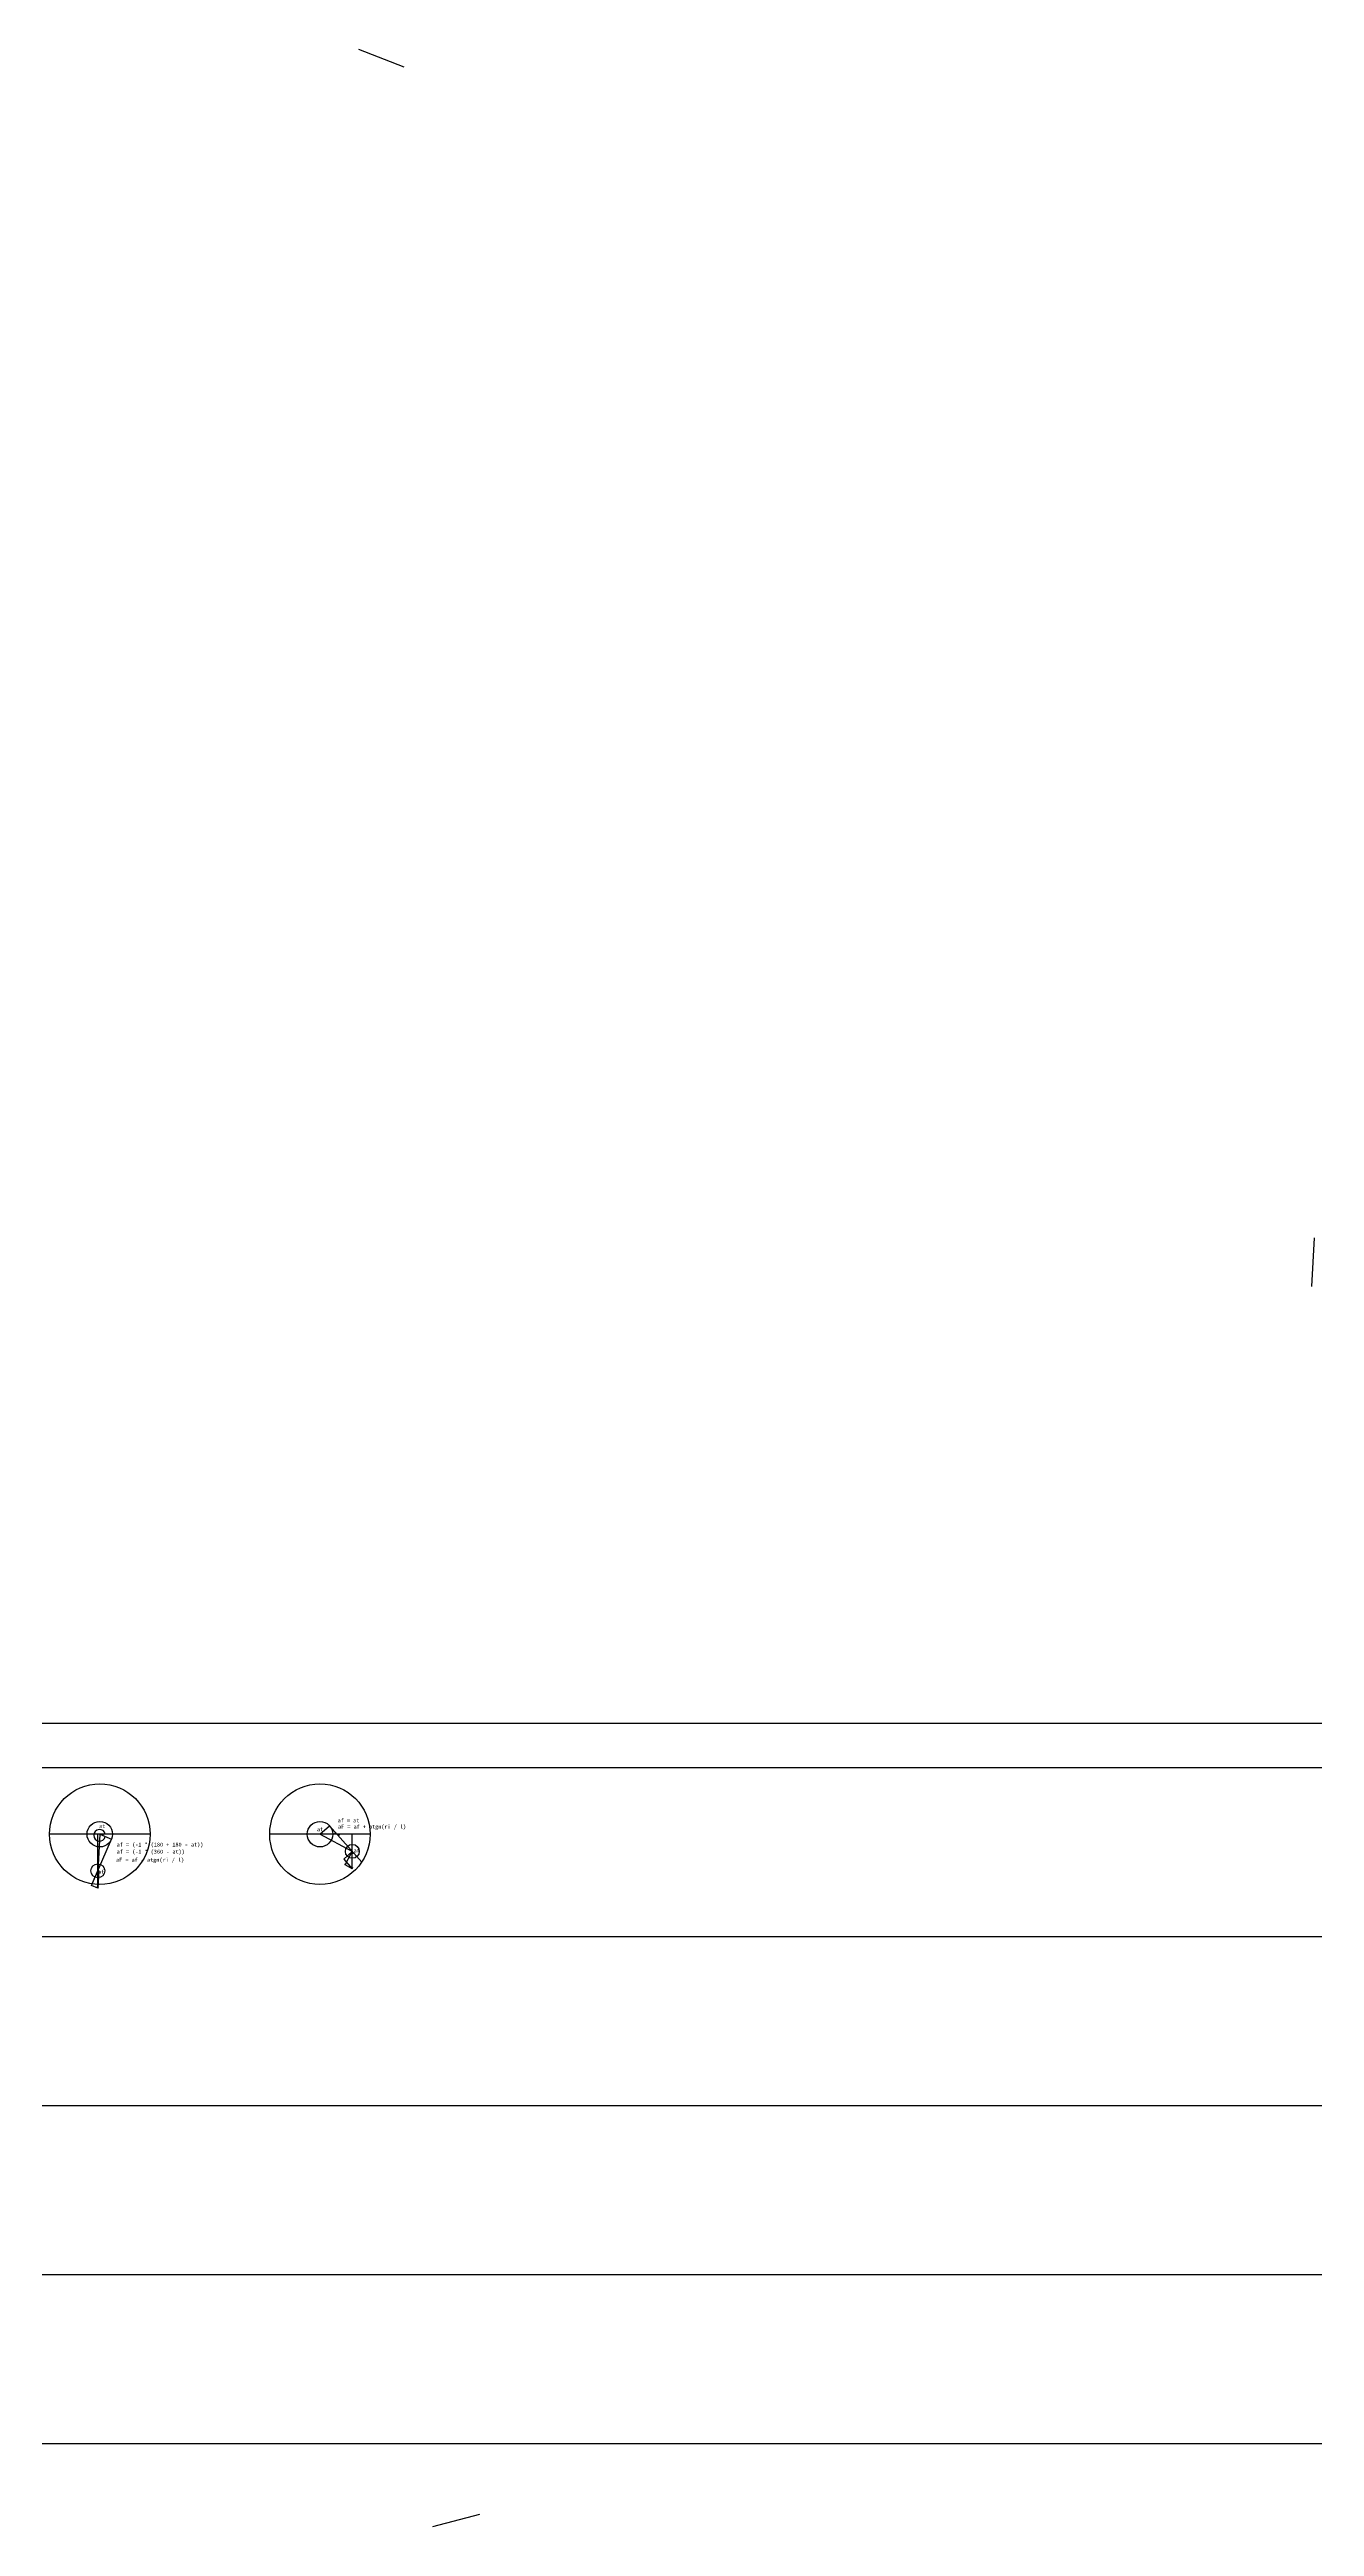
# Model space of a CAD drawing. Header units: millimetres. Extents: x -1072 to 1146, y -1084 to 1107.
# Drawn here: x 27 to 1146, y -1084 to 1107 of the extents above; entities that cross this region are included whole.
import ezdxf

# ---------------------------------------------------------------- set-up
doc = ezdxf.new("R2010")
doc.units = ezdxf.units.MM
for name, color, linetype in [('bz', 4, 'Continuous'), ('fz', 2, 'Continuous'), ('sm', 3, 'Continuous'), ('wt', 1, 'Continuous')]:
    doc.layers.add(name, color=color, linetype=linetype)
doc.styles.get("Standard").update_dxf_attribs({"font": 'simfang.ttf'})

msp = doc.modelspace()

# ---------------------------------------------------------------- linework, layer by layer
for p, q in [((340.77, 1091.708), (300.656, 1107.238)), ((340.77, 1091.708), (300.656, 1107.238)), ((340.77, 1091.708), (300.656, 1107.238)), ((1143.579, 13.264), (1145.954, 56.215)), ((1143.579, 13.264), (1145.954, 56.215)), ((1143.579, 13.264), (1145.954, 56.215)), ((366.001, -1083.51), (407.582, -1072.496)), ((366.001, -1083.51), (407.582, -1072.496)), ((366.001, -1083.51), (407.582, -1072.496))]:
    msp.add_line(p, q)
at = {"layer": 'bz'}
for p, q in [((69.874, -518.882), (69.874, -503.584)), ((70.673, -503.626), (69.874, -503.584)), ((70.673, -503.626), (70.179, -503.739)), ((70.208, -503.407), (70.673, -503.626)), ((288.589, -498.353), (294.924, -486.417)), ((288.589, -498.353), (288.661, -497.522)), ((289.321, -497.72), (288.589, -498.353)), ((294.924, -501.715), (294.447, -500.422)), ((294.924, -501.715), (294.924, -486.417)), ((294.924, -501.715), (295.401, -500.422)), ((69.874, -518.882), (69.398, -517.589)), ((69.874, -518.882), (70.351, -517.589))]:
    msp.add_line(p, q, dxfattribs=at)
for centre, radius, start, end in [((71.31, -472.192), 5.136, 10.823956, 347.729336), ((266.304, -471.227), 1.962, 0, 41.682334), ((281.399, -471.227), 2.159, 131.682334, 180), ((281.399, -471.227), 2.159, 311.682334, 0), ((294.924, -486.417), 1.813, 90, 131.682334), ((294.924, -486.417), 1.813, 270, 311.682334), ((69.874, -503.584), 3.595, 246.644234, 270)]:
    msp.add_arc(centre, radius, start, end, dxfattribs=at)
at = {"layer": 'fz'}
for p, q in [((116.036, -471.227), (27.099, -471.227)), ((71.567, -471.227), (69.874, -503.584)), ((69.874, -503.584), (69.874, -471.227)), ((71.567, -471.227), (81.917, -475.696)), ((310.773, -471.227), (221.836, -471.227)), ((266.304, -471.227), (274.724, -463.731)), ((294.924, -486.417), (266.304, -471.227)), ((294.924, -486.417), (294.924, -471.227)), ((64.307, -516.477), (69.874, -503.584)), ((70.673, -503.626), (69.874, -518.882)), ((287.326, -493.182), (294.924, -486.417)), ((287.326, -493.182), (294.924, -501.715)), ((294.924, -501.715), (288.589, -498.353)), ((69.874, -518.882), (64.307, -516.477))]:
    msp.add_line(p, q, dxfattribs=at)
msp.add_arc((71.567, -471.227), 3.032, 336.644234, 0, dxfattribs=at)
at = {"layer": 'sm'}
for p in [(-882.441, -373.14), (-882.441, -412.254), (-864.309, -561.74), (-864.309, -711.225), (-864.309, -860.711), (-864.309, -1010.196)]:
    msp.add_xline(p, (1, 0), dxfattribs=at)
at = {"layer": 'wt'}
for p, q in [((64.864, -515.188), (81.917, -475.696)), ((303.329, -495.857), (274.724, -463.731))]:
    msp.add_line(p, q, dxfattribs=at)
for centre, radius in [((71.567, -471.227), 44.469), ((266.304, -471.227), 44.469), ((71.567, -471.227), 11.273), ((266.304, -471.227), 11.273), ((294.924, -486.417), 6.134), ((69.874, -503.584), 6.134)]:
    msp.add_circle(centre, radius, dxfattribs=at)

# ---------------------------------------------------------------- texts
at = {"layer": 'sm'}
for s, p in [('af = at', (281.933, -460.734)), ('at', (70.966, -465.72)), ('af = (-1 * (180 + 180 - at))', (86.479, -482.148)), ('at', (263.59, -468.59)), ('aF = af + atgn(ri / l)', (282.261, -466.277)), ('af', (69.98, -506.254)), ('aF = af - atgn(ri / l)', (85.936, -495.62)), ('af = (-1 * (360 - at))', (86.479, -488.39)), ('af', (296.017, -487.364))]:
    msp.add_text(s, height=3.5, rotation=360, dxfattribs=at).set_placement(p)

doc.saveas('drawing.dxf')
